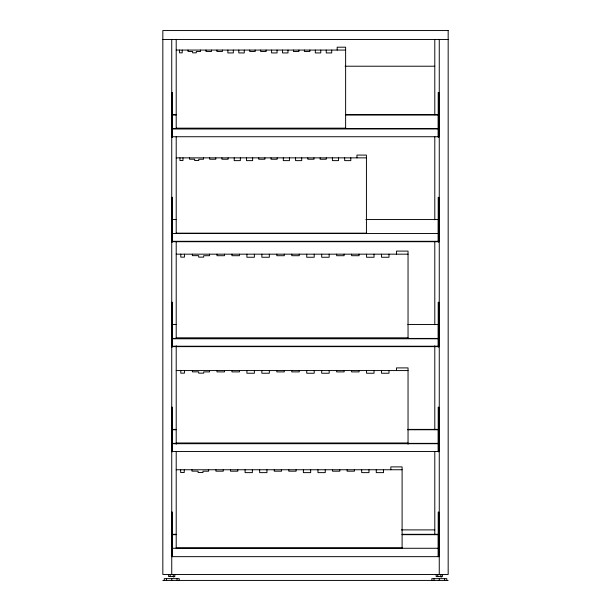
<?xml version="1.0" encoding="UTF-8"?>
<svg xmlns="http://www.w3.org/2000/svg" width="611" height="611" viewBox="0 0 611 611"><rect width="100%" height="100%" fill="white"/><g stroke="black" fill="none" stroke-linecap="round" stroke-linejoin="round"><path stroke-width="0.92" d="M171.752 302.216L171.744 346.804L172.34 346.804L172.348 302.216M171.752 197.3L171.744 241.88L172.34 241.841M171.752 92.376L171.744 136.956L172.34 136.925M171.752 512.064L171.744 556.652L439.256 556.652M171.752 407.14L171.744 451.728L172.34 451.689M172.34 556.652L172.348 512.064M172.34 451.728L172.348 407.14M172.34 241.88L172.348 197.3M172.34 136.956L172.348 92.376M162.832 39.471L448.168 39.471M176.205 50.064L345.627 50.064M345.1 66.217L434.795 66.217M176.006 114.624L172.195 114.624L172.195 136.734L438.362 136.734L438.362 114.624L345.826 114.624M172.195 114.983L176.006 114.983M345.826 114.983L438.362 114.983M176.205 128.157L345.627 128.157M172.195 128.593L438.362 128.577M172.195 128.944L438.362 128.944M171.744 136.788L172.34 136.788M438.209 136.788L438.805 136.788M438.209 136.925L438.805 136.956L438.805 92.376M176.205 157.859L366.432 157.859M176.006 219.548L172.195 219.548L172.195 241.658M365.859 219.548L438.362 219.548L438.362 241.658M176.205 233.158L366.432 233.158M172.195 233.517L438.362 233.501M172.195 241.299L438.362 241.299M171.744 241.712L438.805 241.712M438.209 241.841L438.805 241.88L438.805 197.3M176.205 254.168L408.041 254.168M176.006 324.464L172.195 324.464L172.195 346.582M407.835 324.464L438.362 324.464L438.362 346.582M176.205 337.845L408.041 337.845M172.195 338.425L438.362 338.425M172.195 338.792L438.362 338.784M172.195 346.223L438.362 346.223M171.744 346.636L438.805 346.636M171.744 346.765L172.34 346.765M438.209 346.765L438.805 346.765M176.205 370.572L408.041 370.572M176.006 429.388L172.195 429.388L172.195 451.506L438.362 451.498L438.362 429.388L407.835 429.388M172.195 429.754L176.006 429.754M407.835 429.754L438.362 429.754M176.205 443.09L408.041 443.09M172.195 443.357L438.362 443.349M172.195 443.716L438.362 443.708M171.744 451.552L172.34 451.552M438.209 451.552L438.805 451.552M438.209 451.689L438.805 451.728L438.805 407.14M176.205 469.752L402.099 469.752M401.396 529.897L434.795 529.897M176.006 534.312L172.195 534.312L172.195 556.422M402.107 534.312L438.362 534.312L438.362 556.422M172.195 534.678L176.006 534.678M402.107 534.678L438.362 534.678M176.205 547.846L402.099 547.846M172.195 548.273L438.362 548.273M171.744 556.476L172.34 556.476M438.209 556.476L438.805 556.476M173.455 576.921L174.051 576.921M441.012 576.944L441.616 576.944M162.832 580.427L448.168 580.427M446.794 580.45L446.794 578.632L431.824 578.655L431.824 580.45M444.602 578.655L444.602 580.45M440.837 574.607L440.837 576.585M439.256 39.471L439.256 574.485M439.309 578.655L439.309 580.45M438.805 302.216L438.805 346.804L438.209 346.804L438.209 302.216M438.805 512.064L438.805 556.652M438.209 92.376L438.209 136.956M438.209 197.3L438.209 241.88M438.209 407.14L438.209 451.728M438.209 512.064L438.209 556.652M437.72 574.607L437.72 576.585M434.795 39.471L434.795 114.853M434.795 136.795L434.795 219.815M434.795 241.757L434.795 324.777M434.795 345.765L434.795 429.739M434.795 451.682L434.795 534.701M434.016 578.655L434.016 580.45M408.041 338.372L408.041 251.098L396.478 251.098L396.478 254.168M408.041 444.243L408.041 367.906L396.478 367.906L396.478 370.572M402.099 548.22L402.099 466.888L390.826 466.888L390.826 469.752M389.001 254.168L389.001 257.246L381.516 257.246L381.516 254.168M389.001 370.572L389.001 373.237L381.516 373.237L381.516 370.572M383.54 469.752L383.54 472.624L376.254 472.624L376.254 469.752M374.039 254.168L374.039 257.246L366.562 257.246L366.562 254.168M374.039 370.572L374.039 373.237L366.562 373.237L366.562 370.572M368.968 469.752L368.968 472.624L361.681 472.624L361.681 469.752M366.432 233.455L366.432 155.087L356.939 155.087L356.939 157.859M359.085 254.168L359.085 255.711L351.608 255.711L351.608 254.168M359.085 370.572L359.085 371.9L351.608 371.9L351.608 370.572M354.395 469.752L354.395 471.188L347.109 471.188L347.109 469.752M350.806 157.859L350.806 160.624L344.665 160.624L344.665 157.859M345.627 128.531L345.627 47.192L337.173 47.192L337.173 50.064M344.123 254.168L344.123 255.711L336.646 255.711L336.646 254.168M344.123 370.572L344.123 371.9L336.646 371.9L336.646 370.572M339.823 469.752L339.823 471.188L332.537 471.188L332.537 469.752M338.532 157.859L338.532 160.624L332.399 160.624L332.399 157.859M331.704 50.064L331.704 52.936L326.243 52.936L326.243 50.064M329.169 254.168L329.169 257.246L321.692 257.246L321.692 254.168M329.169 370.572L329.169 373.237L321.692 373.237L321.692 370.572M326.259 157.859L326.259 159.242L320.126 159.242L320.126 157.859M325.243 469.752L325.243 472.624L317.957 472.624L317.957 469.752M320.775 50.064L320.775 52.936L315.314 52.936L315.314 50.064M314.214 254.168L314.214 257.246L306.73 257.246L306.73 254.168M314.214 370.572L314.214 373.237L306.73 373.237L306.73 370.572M313.985 157.859L313.985 159.242L307.852 159.242L307.852 157.859M310.671 469.752L310.671 472.624L303.384 472.624L303.384 469.752M309.846 50.064L309.846 51.5L304.385 51.5L304.385 50.064M301.712 157.859L301.712 160.624L295.579 160.624L295.579 157.859M299.253 254.168L299.253 255.711L291.775 255.711L291.775 254.168M299.253 370.572L299.253 371.9L291.775 371.9L291.775 370.572M298.916 50.064L298.916 51.5L293.448 51.5L293.448 50.064M296.098 469.752L296.098 471.188L288.812 471.188L288.812 469.752M289.438 157.859L289.438 160.624L283.305 160.624L283.305 157.859M287.987 50.064L287.987 52.936L282.519 52.936L282.519 50.064M284.298 254.168L284.298 255.711L276.821 255.711L276.821 254.168M284.298 370.572L284.298 371.9L276.821 371.9L276.821 370.572M281.526 469.752L281.526 471.188L274.24 471.188L274.24 469.752M277.165 157.859L277.165 159.242L271.032 159.242L271.032 157.859M277.058 50.064L277.058 52.936L271.59 52.936L271.59 50.064M269.336 254.168L269.336 257.246L261.859 257.246L261.859 254.168M269.336 370.572L269.336 373.237L261.859 373.237L261.859 370.572M266.954 469.752L266.954 472.624L259.667 472.624L259.667 469.752M266.129 50.064L266.129 51.5L260.66 51.5L260.66 50.064M264.899 157.859L264.899 159.242L258.759 159.242L258.759 157.859M255.192 50.064L255.192 51.5L249.731 51.5L249.731 50.064M254.382 254.168L254.382 257.246L246.905 257.246L246.905 254.168M254.382 370.572L254.382 373.237L246.905 373.237L246.905 370.572M252.626 157.859L252.626 160.624L246.485 160.624L246.485 157.859M252.374 469.752L252.374 472.624L245.087 472.624L245.087 469.752M244.263 50.064L244.263 52.936L238.802 52.936L238.802 50.064M240.352 157.859L240.352 160.624L234.212 160.624L234.212 157.859M239.428 254.168L239.428 255.711L231.943 255.711L231.943 254.168M239.428 370.572L239.428 371.9L231.943 371.9L231.943 370.572M237.801 469.752L237.801 471.188L230.515 471.188L230.515 469.752M233.333 50.064L233.333 52.936L227.872 52.936L227.872 50.064M228.079 157.859L228.079 159.242L221.938 159.242L221.938 157.859M224.466 254.168L224.466 255.711L216.989 255.711L216.989 254.168M224.466 370.572L224.466 371.9L216.989 371.9L216.989 370.572M223.229 469.752L223.229 471.188L215.943 471.188L215.943 469.752M222.404 50.064L222.404 51.5L216.936 51.5L216.936 50.064M215.805 157.859L215.805 159.242L209.665 159.242L209.665 157.859M211.475 50.064L211.475 51.5L206.006 51.5L206.006 50.064M209.512 254.168L209.512 255.711L203.692 255.711L203.692 257.139L198.682 257.139L198.682 255.658L192.381 255.658L192.381 254.168M209.512 370.572L209.512 371.9L203.692 371.9L203.692 373.145L198.682 373.145L198.682 371.855L192.381 371.855L192.381 370.572M208.656 469.752L208.656 471.188L202.982 471.188L202.982 472.524L198.101 472.524L198.101 471.142L191.969 471.142L191.969 469.752M203.532 157.859L203.532 159.242L198.758 159.242L198.758 160.533L194.649 160.533L194.649 159.196L189.479 159.196L189.479 157.859M200.545 50.064L200.545 51.5L196.291 51.5L196.291 52.836L192.625 52.836L192.625 51.454L188.028 51.454L188.028 50.064M184.446 254.168L184.446 257.139L180.78 257.139L180.78 254.168M184.446 370.572L184.446 373.145L180.78 373.145L180.78 370.572M184.232 469.752L184.232 472.524L180.665 472.524L180.665 469.752M182.964 157.859L182.964 160.533L179.955 160.533L179.955 157.859M182.223 50.064L182.223 52.836L179.55 52.836L179.55 50.064M179.229 580.427L179.229 578.632L164.26 578.632L164.26 580.427M177.037 578.632L177.037 580.427M176.205 39.471L176.205 128.531M176.205 136.795L176.205 233.455M176.205 241.757L176.205 338.372M176.205 345.765L176.205 444.243M176.205 451.682L176.205 548.22M173.272 574.584L173.272 576.563M171.744 39.471L171.744 574.485M171.744 578.632L171.744 580.427M170.156 574.584L170.156 576.563M166.452 578.632L166.452 580.427M448.168 30.55L162.832 30.55L162.832 574.485L448.168 574.485L448.168 30.55M174.83 574.584L168.605 574.584L168.605 576.563L174.83 576.563L174.83 574.584M442.395 574.607L436.17 574.607L436.17 576.585L442.395 576.585L442.395 574.584"/></g></svg>
